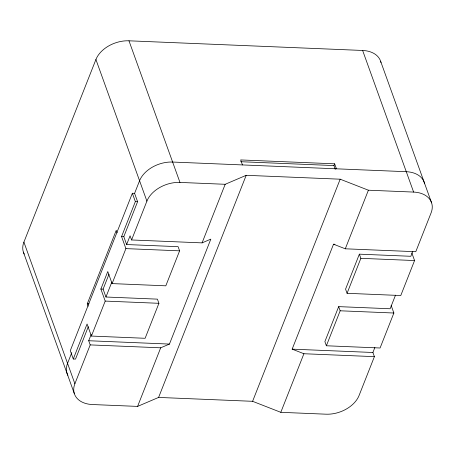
<?xml version="1.0" encoding="UTF-8"?>
<svg xmlns="http://www.w3.org/2000/svg" width="455" height="455" viewBox="0 0 455 455"><rect width="100%" height="100%" fill="white"/><g stroke="black" fill="none" stroke-linecap="round" stroke-linejoin="round"><path stroke-width="0.68" d="M24.217 254.061A27.3 18.581 -19.8 0 1 23.905 242.128L95.92 59.514A27.3 18.581 -19.8 0 1 128.975 40.808L362.629 50.465A27.3 18.581 -19.8 0 1 380.989 62.58M88.173 306.289L87.275 303.786L116.241 230.332L117.145 232.835M108.984 274.234L103.109 289.135L105.947 297.013L157.413 299.14L158.914 303.309L145.122 338.287L91.415 336.063L105.207 301.085L100.874 289.044L107.767 271.55L112.106 283.596L165.813 285.82L179.606 250.836L178.104 246.673L126.638 244.545L123.8 236.668L137.592 201.69L134.595 193.358L132.359 193.267L70.286 350.668L73.283 359.001L75.524 359.092L88.276 326.753M71.776 352.653L67.55 363.363A27.3 18.581 -19.8 0 0 67.863 375.295M134.595 193.358L139.566 180.754A27.3 18.581 -19.8 0 1 172.627 162.048L406.275 171.7A27.3 18.581 -19.8 0 1 424.634 183.82M73.283 359.001L87.076 324.023L91.415 336.063M112.106 283.596L125.898 248.618L121.565 236.572L135.357 201.593L132.359 193.267M374.869 347.483L372.901 352.483L374.397 356.646L359.08 395.486A27.3 18.581 -19.8 0 1 326.025 414.192L280.803 412.321L252.593 401.31L158.607 397.425L137.586 406.406L92.371 404.535A27.3 18.581 -19.8 0 1 74.887 383.741L90.204 344.901L88.702 340.738L91.171 334.493M105.947 297.013L111.822 282.117M126.638 244.545L130.084 235.804L131.586 239.967L202.077 242.879L210.83 239.137L169.448 344.077L160.695 347.813L90.204 344.901M131.586 239.967L146.902 201.127A27.3 18.581 -19.8 0 1 179.964 182.421L225.179 184.292L246.195 175.311L340.181 179.196L368.396 190.207L413.612 192.078A27.3 18.581 -19.8 0 1 431.095 212.872L415.779 251.712L345.288 248.8L333.532 244.21L292.155 349.144L303.912 353.734L374.397 356.646M137.586 406.406L160.695 347.813M202.077 242.879L225.179 184.292M158.607 397.425L246.195 175.311M335.307 169.317L333.953 165.569L334.647 163.817L240.661 159.932L242.458 164.932M252.593 401.31L340.181 179.196M280.803 412.321L303.912 353.734M345.288 248.8L368.396 190.207M395.503 295.153L390.14 308.757L338.674 306.63L324.881 341.608L326.377 345.772L380.084 347.995L393.876 313.017L391.141 305.407M412.804 251.291L410.831 256.29L359.365 254.163L345.567 289.141L347.068 293.304L400.775 295.528L414.568 260.55L411.832 252.94M326.377 345.772L340.169 310.793L338.674 306.63M347.068 293.304L360.861 258.326L359.365 254.163M240.678 161.713L333.953 165.569M135.357 201.593L137.592 201.69M333.532 244.21L334.954 244.267M121.565 236.572L123.8 236.668M125.898 248.618L179.606 250.836M360.861 258.326L414.568 260.55M100.874 289.044L103.109 289.135M105.207 301.085L158.914 303.309M340.169 310.793L393.876 313.017M87.275 303.786L88.953 303.86M88.702 340.738L169.448 344.077M292.155 349.144L372.901 352.483M380.619 61.243L431.602 202.856M362.629 50.465L413.612 192.078M334.647 163.817L336.444 168.816M128.975 40.808L179.964 182.421M95.92 59.514L146.902 201.127M23.905 242.128L74.887 383.741M23.398 252.144L74.381 393.757"/></g></svg>
